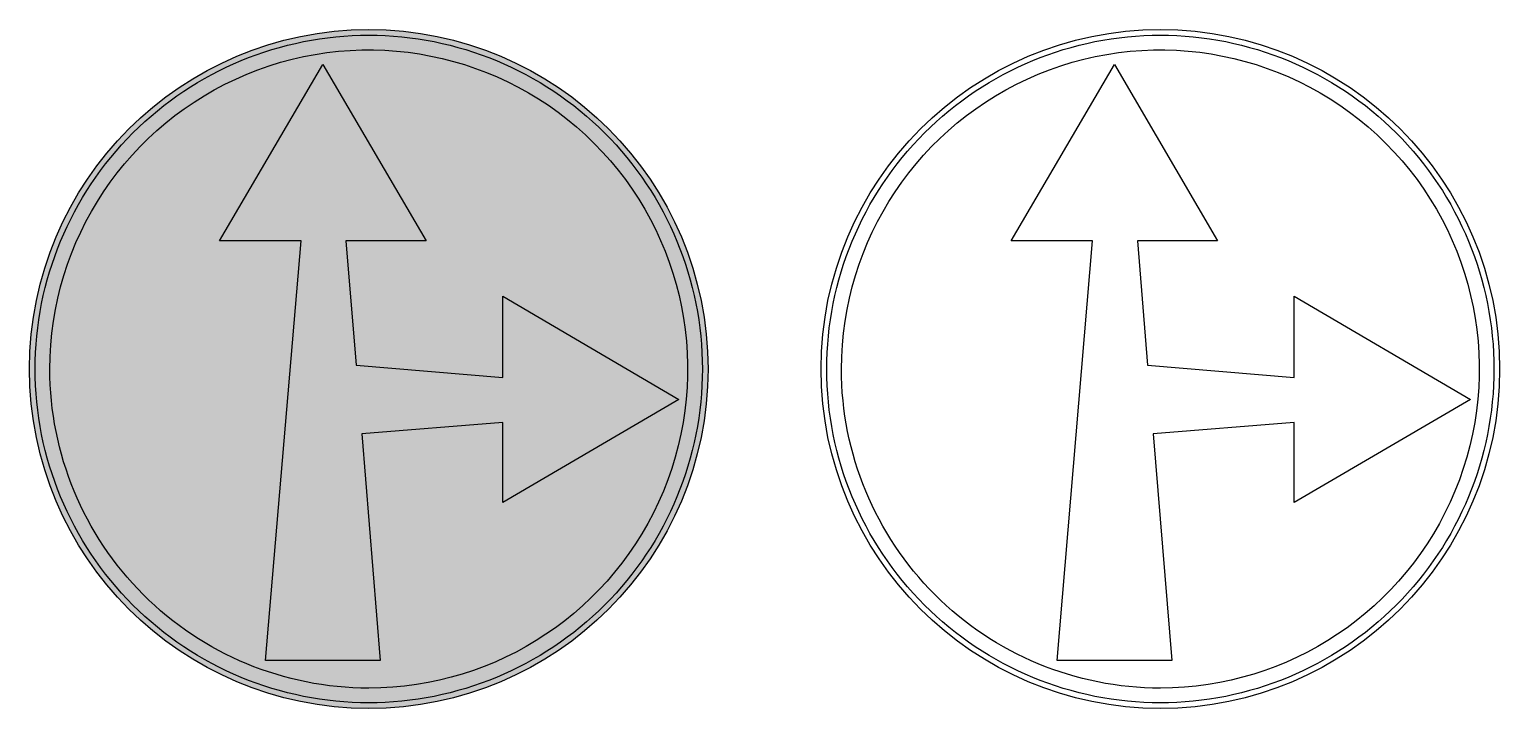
# Model space of a CAD drawing. Extents: x -700 to 600, y 4 to 604.
import ezdxf

# ---------------------------------------------------------------- set-up
doc = ezdxf.new("R2010")
doc.units = 0
doc.header["$MEASUREMENT"] = 0

msp = doc.modelspace()

# ---------------------------------------------------------------- hatches: boundary and pattern name
h = msp.add_hatch(color=5)
edge = h.paths.add_edge_path()
edge.add_arc((-400, 303.66403), 299.99997, 90, 270, ccw=False)
edge.add_arc((-400, 303.66403), 299.99997, -90, 90, ccw=False)
edge = h.paths.add_edge_path(flags=16)
edge.add_arc((-400.0002503871343, 303.6638096128208), 294.9997496129271, 179.9999630224031, 270.000048630977, ccw=False)
edge.add_arc((-400.0002203871791, 303.6642203871791), 294.9997796129032, 89.99995719571302, 180.0000428042869, ccw=False)
edge.add_arc((-399.9997796128209, 303.6642203871791), 294.9997796129032, -4.2804286977116135e-05, 90.00004280428698, ccw=False)
edge.add_arc((-399.9997496128657, 303.6638096128208), 294.9997496129271, -90.000048630977, 3.6977596892029396e-05, ccw=False)
edge = h.paths.add_edge_path(flags=0)
edge.add_arc((-400.000260675127, 303.6638393247982), 281.9997393249187, 179.999967354541, 270.0000529631149, ccw=False)
edge.add_arc((-400.0011378834412, 303.6645225038835), 281.9988621170428, 45.00004879149998, 180.0001061609507, ccw=False)
edge.add_arc((-400.0008709984435, 303.6634979035829), 281.9993979049281, -89.99982303318677, 45.000234336263986, ccw=False)
h.paths.add_polyline_path([(-411.248, 307.081), (-281.533, 296.082), (-281.533, 368.079), (-125.67, 276.81), (-281.533, 185.541), (-281.533, 256.427), (-406.27, 246.224), (-389.902, 46.1211), (-491.312, 46.1211), (-459.879, 416.837), (-531.877, 416.837), (-440.607, 572.6990000000001), (-349.34, 416.837), (-420.225, 416.837)], flags=0)
h = msp.add_hatch(color=7)
edge = h.paths.add_edge_path()
edge.add_arc((-400.0002503871343, 303.6638096128208), 294.9997496129271, 179.9999630224031, 270.000048630977, ccw=False)
edge.add_arc((-400.0002203871791, 303.6642203871791), 294.9997796129032, 89.99995719571302, 180.0000428042869, ccw=False)
edge.add_arc((-399.9997796128209, 303.6642203871791), 294.9997796129032, -4.2804286977116135e-05, 90.00004280428698, ccw=False)
edge.add_arc((-399.9997496128657, 303.6638096128208), 294.9997496129271, -90.000048630977, 3.6977596892029396e-05, ccw=False)
edge = h.paths.add_edge_path(flags=16)
edge.add_arc((-400.000260675127, 303.6638393247982), 281.9997393249187, 179.999967354541, 270.0000529631149, ccw=False)
edge.add_arc((-400.0011378834412, 303.6645225038835), 281.9988621170428, 45.00004879149998, 180.0001061609507, ccw=False)
edge.add_arc((-400.0008709984435, 303.6634979035829), 281.9993979049281, -89.99982303318677, 45.000234336263986, ccw=False)
h.paths.add_polyline_path([(-411.248, 307.081), (-281.533, 296.082), (-281.533, 368.079), (-125.67, 276.81), (-281.533, 185.541), (-281.533, 256.427), (-406.27, 246.224), (-389.902, 46.1211), (-491.312, 46.1211), (-459.879, 416.837), (-531.877, 416.837), (-440.607, 572.6990000000001), (-349.34, 416.837), (-420.225, 416.837)], flags=0)

# ---------------------------------------------------------------- linework, layer by layer
at = {"color": 5}
msp.add_lwpolyline([(-400, 3.66406, -1), (-400, 603.664, -1)], format="xyb", close=True, dxfattribs=at)
for points in [[(-400, 8.664060000000001, -0.414214), (-695, 303.664, -0.414214), (-400, 598.664, -0.414214), (-105, 303.664, -0.414214)], [(300, 3.66406, -1), (300, 603.664, -1)], [(300, 8.664060000000001, -0.414214), (5, 303.664, -0.414214), (300, 598.664, -0.414214), (595, 303.664, -0.414214)], [(-400, 21.6641, -0.414214), (-682, 303.664, -0.668179), (-200.598, 503.068, -0.668179)], [(300, 21.6641, -0.414214), (18, 303.664, -0.668179), (499.402, 503.068, -0.668179)]]:
    msp.add_lwpolyline(points, format="xyb", close=True)
for points in [[(-411.248, 307.081), (-281.533, 296.082), (-281.533, 368.079), (-125.67, 276.81), (-281.533, 185.541), (-281.533, 256.427), (-406.27, 246.224), (-389.902, 46.1211), (-491.312, 46.1211), (-459.879, 416.837), (-531.877, 416.837), (-440.607, 572.6990000000001), (-349.34, 416.837), (-420.225, 416.837)], [(288.752, 307.081), (418.467, 296.082), (418.467, 368.079), (574.33, 276.81), (418.467, 185.541), (418.467, 256.427), (293.73, 246.224), (310.098, 46.1211), (208.688, 46.1211), (240.121, 416.837), (168.123, 416.837), (259.393, 572.6990000000001), (350.66, 416.837), (279.775, 416.837)]]:
    msp.add_lwpolyline(points, close=True)

doc.saveas('drawing.dxf')
